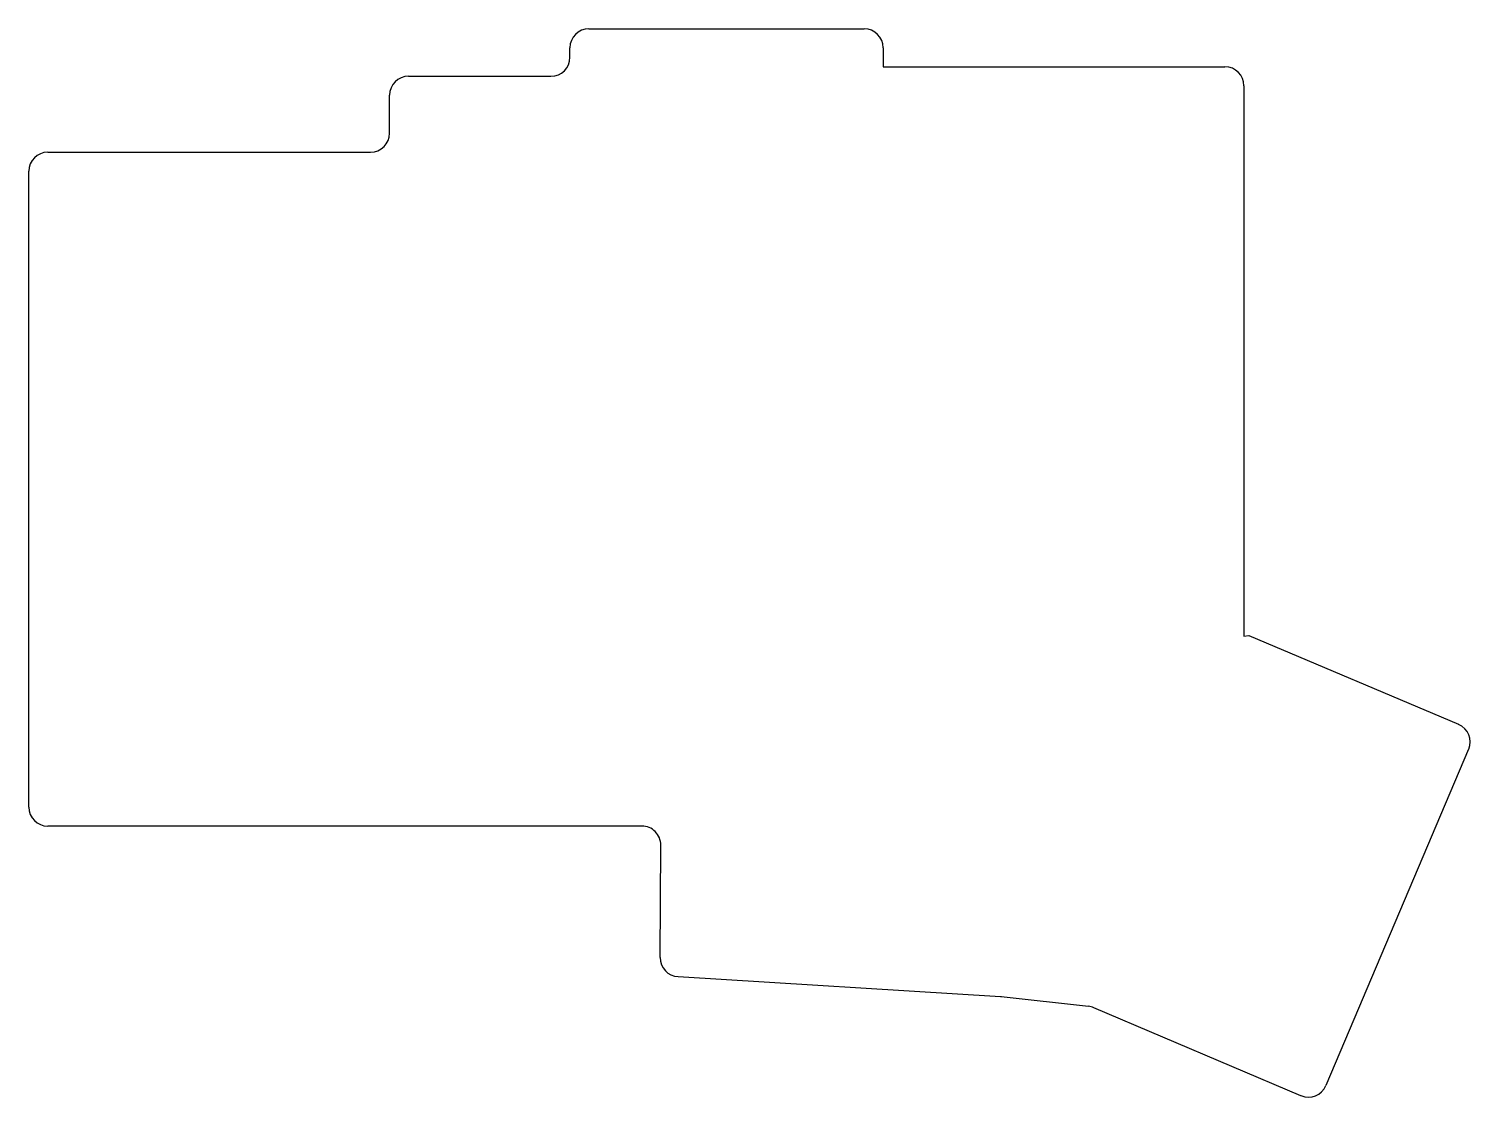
# Model space of a CAD drawing. Header units: millimetres. Extents: x 34 to 185, y -205 to -92.
import ezdxf

# ---------------------------------------------------------------- set-up
doc = ezdxf.new("R2010")
doc.units = ezdxf.units.MM

msp = doc.modelspace()

# ---------------------------------------------------------------- linework, layer by layer
for p, q in [((92.5, -92.5), (121.5, -92.5)), ((90.5, -95.5), (90.5, -94.5)), ((123.5, -94.5), (123.5, -96.5)), ((123.5, -96.5), (159.5, -96.5)), ((73.5, -97.5), (88.5, -97.5)), ((161.5, -98.5), (161.5, -156.5)), ((71.5, -103.5), (71.5, -99.5)), ((35.5, -105.5), (69.5, -105.5)), ((33.5, -174.5), (33.5, -107.5)), ((161.5, -156.5), (162.02, -156.41)), ((162.02, -156.41), (184.11, -165.78)), ((185.17, -168.41), (170.13, -203.85)), ((98.07, -176.5), (35.5, -176.5)), ((100.01, -190.36), (100.07, -178.51)), ((135.85, -194.48), (101.89, -192.37)), ((145.12, -195.5), (135.94, -194.49)), ((167.5, -204.91), (145.68, -195.64))]:
    msp.add_line(p, q)
for centre, start, end in [((92.5, -94.5), 90, 180), ((121.5, -94.5), 0, 90), ((88.5, -95.5), 270, 0), ((159.5, -98.5), 0, 90), ((73.5, -99.5), 90, 180), ((69.5, -103.5), 270, 0), ((35.5, -107.5), 90, 180), ((183.33, -167.63), 337, 67), ((35.5, -174.5), 180, 270), ((98.07, -178.5), 359.709, 90), ((102.01, -190.37), 179.709, 266.4333), ((135.73, -196.48), 83.7608, 86.4333), ((144.9, -197.48), 67, 83.7608), ((168.29, -203.06), 247, 337)]:
    msp.add_arc(centre, 2, start, end)

doc.saveas('drawing.dxf')
